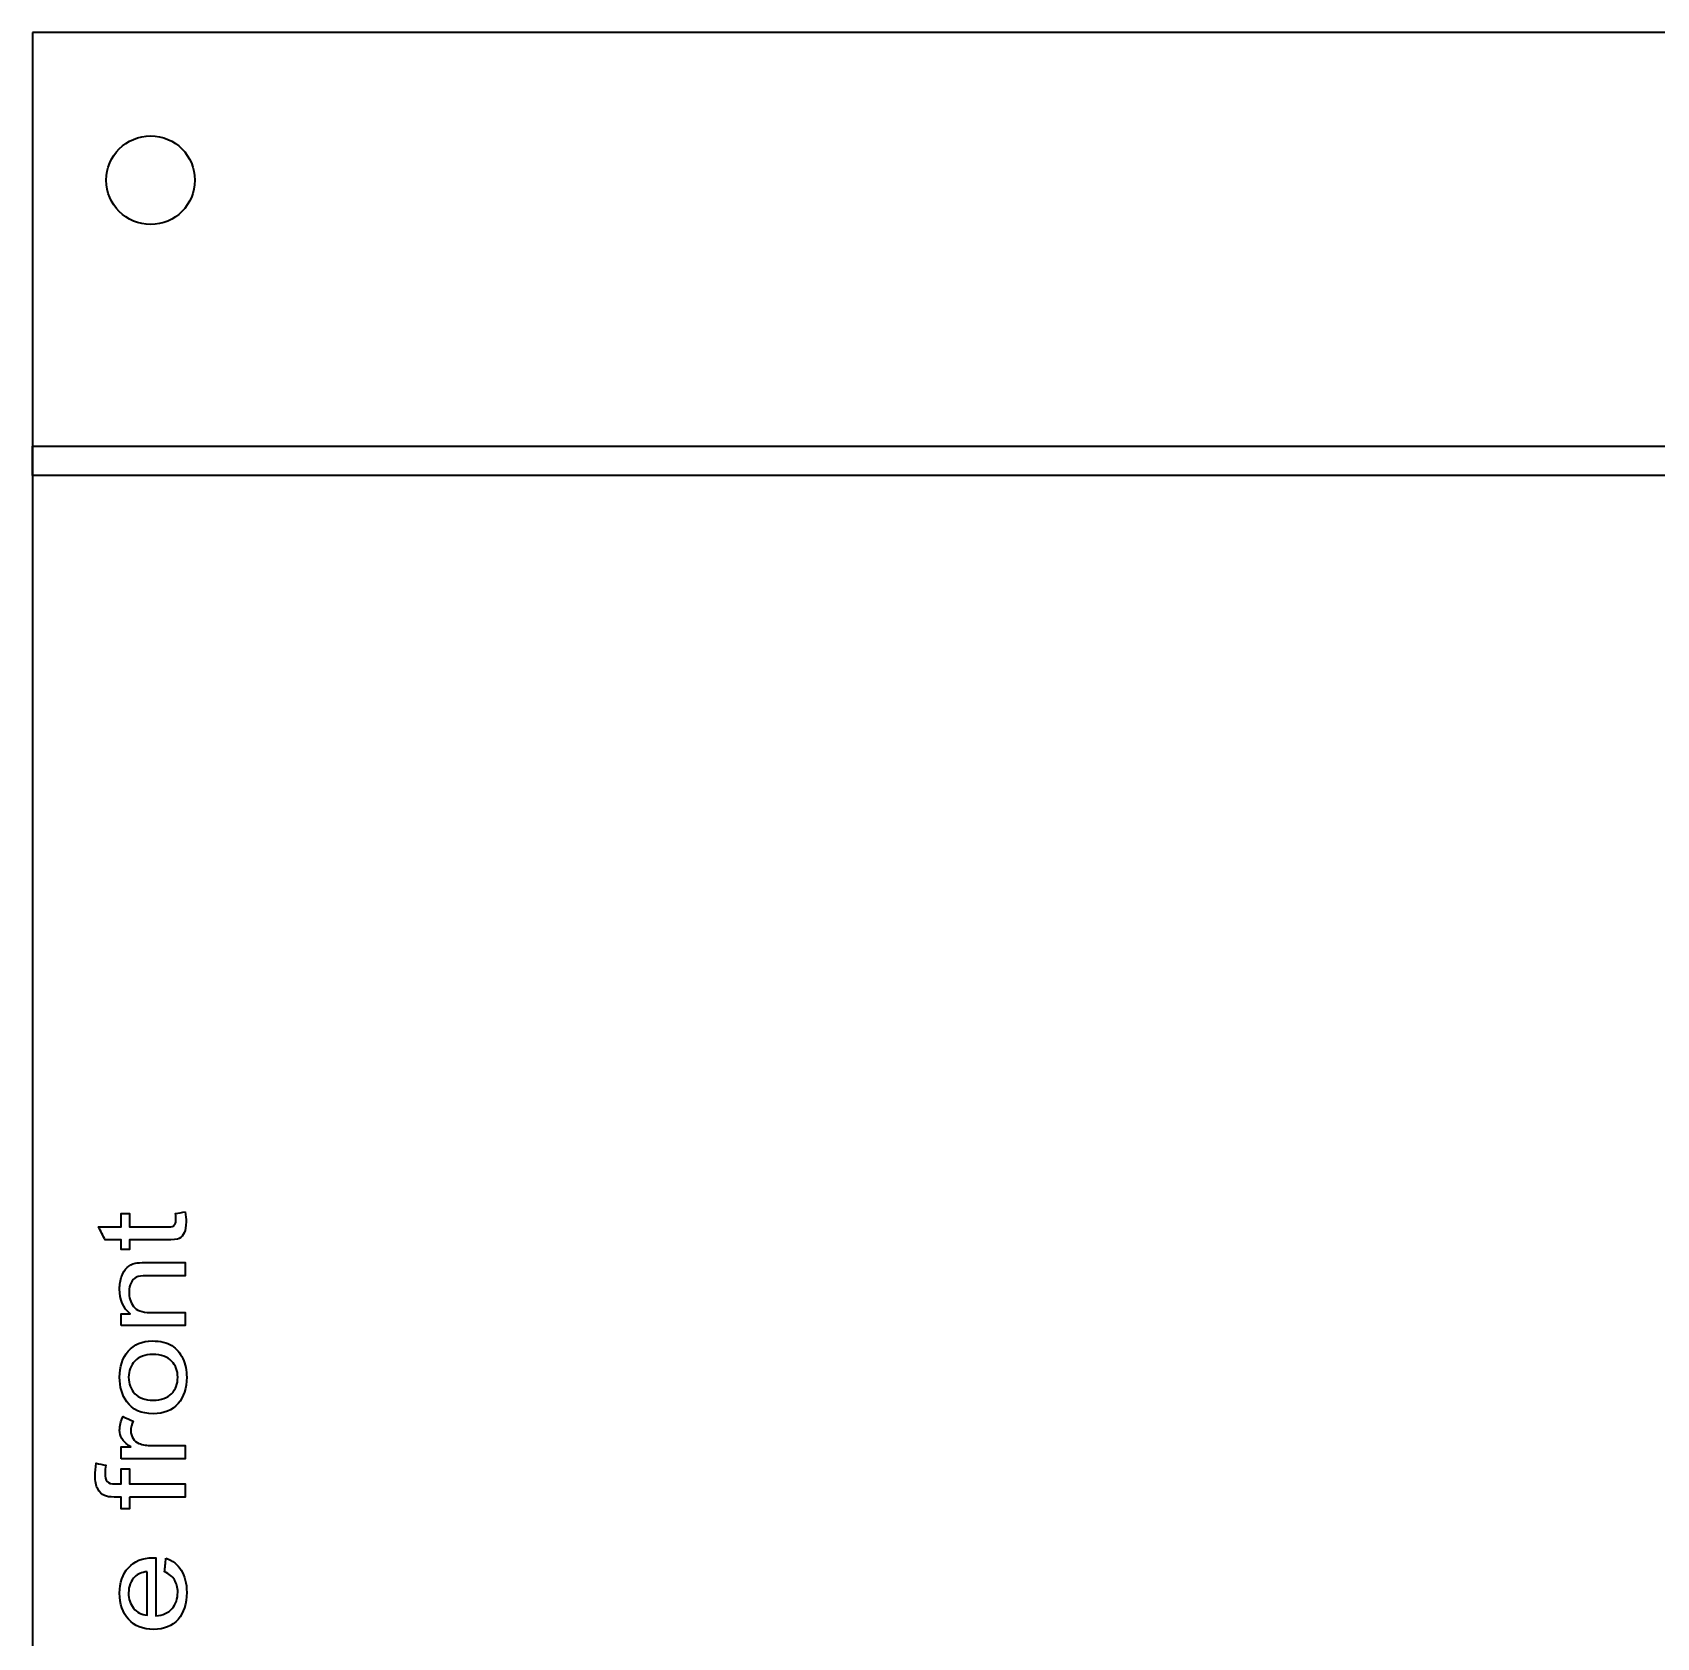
# Model space of a CAD drawing. Header units: millimetres. Extents: x -4 to 226, y -5 to 465.
# Drawn here: x -4 to 51, y 50.7 to 105.1 of the extents above; entities that cross this region are included whole.
import ezdxf

# ---------------------------------------------------------------- set-up
doc = ezdxf.new("R2010")
doc.units = ezdxf.units.MM
doc.layers.add('1', color=7, linetype='Continuous', true_color=0xffffff)

msp = doc.modelspace()

# ---------------------------------------------------------------- linework, layer by layer
at = {"layer": '1', "color": 163, "linetype": 'Continuous', "lineweight": 35}
for p, q in [((-4.019, 105.064), (-4.019, -4.936)), ((105.981, 105.064), (-4.019, 105.064)), ((-4.019, 105.064), (-4.019, -4.936)), ((105.981, 105.064), (-4.019, 105.064)), ((-4.019, 105.064), (-4.019, -4.936)), ((105.981, 105.064), (-4.019, 105.064)), ((-4.019, 90.064), (-4.019, 91.064)), ((-4.019, 91.064), (85.981, 91.064)), ((-4.019, 90.064), (-4.019, 91.064)), ((-4.019, 91.064), (85.981, 91.064)), ((-4.019, 90.064), (-4.019, 91.064)), ((-4.019, 91.064), (85.981, 91.064)), ((85.981, 90.064), (-4.019, 90.064)), ((85.981, 90.064), (-4.019, 90.064)), ((85.981, 90.064), (-4.019, 90.064))]:
    msp.add_line(p, q, dxfattribs=at)
msp.add_circle((-0.019, 100.064), 1.5, dxfattribs=at)
msp.add_circle((-0.019, 100.064), 1.5, dxfattribs=at)
msp.add_circle((-0.019, 100.064), 1.5, dxfattribs=at)
for points, knots in [([(1.15, 65.139), (1.041, 65.118), (0.933, 65.096), (0.824, 65.075), (0.834, 64.994), (0.839, 64.929), (0.839, 64.814), (0.83, 64.763), (0.812, 64.727), (0.795, 64.692), (0.771, 64.666), (0.741, 64.65), (0.711, 64.635), (0.643, 64.627), (0.115, 64.627), (-0.309, 64.627), (-0.733, 64.627), (-0.733, 64.776), (-0.733, 64.926), (-0.733, 65.075), (-0.828, 65.075), (-0.924, 65.075), (-1.019, 65.075), (-1.019, 64.926), (-1.019, 64.776), (-1.019, 64.627), (-1.272, 64.627), (-1.525, 64.627), (-1.778, 64.627), (-1.705, 64.48), (-1.631, 64.332), (-1.557, 64.184), (-1.378, 64.184), (-1.199, 64.184), (-1.019, 64.184), (-1.019, 64.076), (-1.019, 63.967), (-1.019, 63.858), (-0.924, 63.858), (-0.828, 63.858), (-0.733, 63.858), (-0.733, 63.967), (-0.733, 64.076), (-0.733, 64.184), (-0.316, 64.184), (0.101, 64.184), (0.739, 64.184), (0.884, 64.202), (1.022, 64.275), (1.077, 64.338), (1.161, 64.516), (1.183, 64.641), (1.183, 64.902), (1.172, 65.014), (1.15, 65.139)], [0, 0, 0, 0, 0.03632, 0.03632, 0.03632, 0.057771, 0.057771, 0.086505, 0.086505, 0.086505, 0.100021, 0.100021, 0.100021, 0.12599, 0.12599, 0.230626, 0.230626, 0.230626, 0.276172, 0.276172, 0.276172, 0.305342, 0.305342, 0.305342, 0.350887, 0.350887, 0.350887, 0.428165, 0.428165, 0.428165, 0.47854, 0.47854, 0.47854, 0.533325, 0.533325, 0.533325, 0.566553, 0.566553, 0.566553, 0.595722, 0.595722, 0.595722, 0.628949, 0.628949, 0.628949, 0.756171, 0.756171, 0.823648, 0.823648, 0.891018, 0.891018, 0.958502, 0.958502, 1, 1, 1, 1]), ([(1.15, 65.139), (1.041, 65.118), (0.933, 65.096), (0.824, 65.075), (0.834, 64.994), (0.839, 64.929), (0.839, 64.814), (0.83, 64.763), (0.812, 64.727), (0.795, 64.692), (0.771, 64.666), (0.741, 64.65), (0.711, 64.635), (0.643, 64.627), (0.115, 64.627), (-0.309, 64.627), (-0.733, 64.627), (-0.733, 64.776), (-0.733, 64.926), (-0.733, 65.075), (-0.828, 65.075), (-0.924, 65.075), (-1.019, 65.075), (-1.019, 64.926), (-1.019, 64.776), (-1.019, 64.627), (-1.272, 64.627), (-1.525, 64.627), (-1.778, 64.627), (-1.705, 64.48), (-1.631, 64.332), (-1.557, 64.184), (-1.378, 64.184), (-1.199, 64.184), (-1.019, 64.184), (-1.019, 64.076), (-1.019, 63.967), (-1.019, 63.858), (-0.924, 63.858), (-0.828, 63.858), (-0.733, 63.858), (-0.733, 63.967), (-0.733, 64.076), (-0.733, 64.184), (-0.316, 64.184), (0.101, 64.184), (0.739, 64.184), (0.884, 64.202), (1.022, 64.275), (1.077, 64.338), (1.161, 64.516), (1.183, 64.641), (1.183, 64.902), (1.172, 65.014), (1.15, 65.139)], [0, 0, 0, 0, 0.03632, 0.03632, 0.03632, 0.057771, 0.057771, 0.086505, 0.086505, 0.086505, 0.100021, 0.100021, 0.100021, 0.12599, 0.12599, 0.230626, 0.230626, 0.230626, 0.276172, 0.276172, 0.276172, 0.305342, 0.305342, 0.305342, 0.350887, 0.350887, 0.350887, 0.428165, 0.428165, 0.428165, 0.47854, 0.47854, 0.47854, 0.533325, 0.533325, 0.533325, 0.566553, 0.566553, 0.566553, 0.595722, 0.595722, 0.595722, 0.628949, 0.628949, 0.628949, 0.756171, 0.756171, 0.823648, 0.823648, 0.891018, 0.891018, 0.958502, 0.958502, 1, 1, 1, 1]), ([(1.15, 65.139), (1.041, 65.118), (0.933, 65.096), (0.824, 65.075), (0.834, 64.994), (0.839, 64.929), (0.839, 64.814), (0.83, 64.763), (0.812, 64.727), (0.795, 64.692), (0.771, 64.666), (0.741, 64.65), (0.711, 64.635), (0.643, 64.627), (0.115, 64.627), (-0.309, 64.627), (-0.733, 64.627), (-0.733, 64.776), (-0.733, 64.926), (-0.733, 65.075), (-0.828, 65.075), (-0.924, 65.075), (-1.019, 65.075), (-1.019, 64.926), (-1.019, 64.776), (-1.019, 64.627), (-1.272, 64.627), (-1.525, 64.627), (-1.778, 64.627), (-1.705, 64.48), (-1.631, 64.332), (-1.557, 64.184), (-1.378, 64.184), (-1.199, 64.184), (-1.019, 64.184), (-1.019, 64.076), (-1.019, 63.967), (-1.019, 63.858), (-0.924, 63.858), (-0.828, 63.858), (-0.733, 63.858), (-0.733, 63.967), (-0.733, 64.076), (-0.733, 64.184), (-0.316, 64.184), (0.101, 64.184), (0.739, 64.184), (0.884, 64.202), (1.022, 64.275), (1.077, 64.338), (1.161, 64.516), (1.183, 64.641), (1.183, 64.902), (1.172, 65.014), (1.15, 65.139)], [0, 0, 0, 0, 0.03632, 0.03632, 0.03632, 0.057771, 0.057771, 0.086505, 0.086505, 0.086505, 0.100021, 0.100021, 0.100021, 0.12599, 0.12599, 0.230626, 0.230626, 0.230626, 0.276172, 0.276172, 0.276172, 0.305342, 0.305342, 0.305342, 0.350887, 0.350887, 0.350887, 0.428165, 0.428165, 0.428165, 0.47854, 0.47854, 0.47854, 0.533325, 0.533325, 0.533325, 0.566553, 0.566553, 0.566553, 0.595722, 0.595722, 0.595722, 0.628949, 0.628949, 0.628949, 0.756171, 0.756171, 0.823648, 0.823648, 0.891018, 0.891018, 0.958502, 0.958502, 1, 1, 1, 1]), ([(-1.019, 61.285), (-0.295, 61.285), (0.43, 61.285), (1.154, 61.285), (1.154, 61.434), (1.154, 61.582), (1.154, 61.731), (0.758, 61.731), (0.363, 61.731), (-0.311, 61.731), (-0.5, 61.8), (-0.7, 62.074), (-0.749, 62.238), (-0.749, 62.547), (-0.727, 62.65), (-0.638, 62.827), (-0.579, 62.888), (-0.43, 62.958), (-0.318, 62.975), (0.273, 62.975), (0.713, 62.975), (1.154, 62.975), (1.154, 63.123), (1.154, 63.272), (1.154, 63.42), (0.709, 63.42), (0.263, 63.42), (-0.353, 63.42), (-0.472, 63.412), (-0.54, 63.395), (-0.645, 63.369), (-0.736, 63.323), (-0.889, 63.191), (-0.95, 63.091), (-1.045, 62.826), (-1.068, 62.68), (-1.068, 62.158), (-0.949, 61.879), (-0.71, 61.686), (-0.813, 61.686), (-0.916, 61.686), (-1.019, 61.686), (-1.019, 61.553), (-1.019, 61.419), (-1.019, 61.285)], [0, 0, 0, 0, 0.153472, 0.153472, 0.153472, 0.184913, 0.184913, 0.184913, 0.268721, 0.268721, 0.327736, 0.327736, 0.386804, 0.386804, 0.423775, 0.423775, 0.460967, 0.460967, 0.498228, 0.498228, 0.607659, 0.607659, 0.607659, 0.645233, 0.645233, 0.645233, 0.758018, 0.758018, 0.801151, 0.801151, 0.801151, 0.827581, 0.827581, 0.854011, 0.854011, 0.880441, 0.880441, 0.941363, 0.941363, 0.941363, 0.966887, 0.966887, 0.966887, 1, 1, 1, 1]), ([(-1.019, 61.285), (-0.295, 61.285), (0.43, 61.285), (1.154, 61.285), (1.154, 61.434), (1.154, 61.582), (1.154, 61.731), (0.758, 61.731), (0.363, 61.731), (-0.311, 61.731), (-0.5, 61.8), (-0.7, 62.074), (-0.749, 62.238), (-0.749, 62.547), (-0.727, 62.65), (-0.638, 62.827), (-0.579, 62.888), (-0.43, 62.958), (-0.318, 62.975), (0.273, 62.975), (0.713, 62.975), (1.154, 62.975), (1.154, 63.123), (1.154, 63.272), (1.154, 63.42), (0.709, 63.42), (0.263, 63.42), (-0.353, 63.42), (-0.472, 63.412), (-0.54, 63.395), (-0.645, 63.369), (-0.736, 63.323), (-0.889, 63.191), (-0.95, 63.091), (-1.045, 62.826), (-1.068, 62.68), (-1.068, 62.158), (-0.949, 61.879), (-0.71, 61.686), (-0.813, 61.686), (-0.916, 61.686), (-1.019, 61.686), (-1.019, 61.553), (-1.019, 61.419), (-1.019, 61.285)], [0, 0, 0, 0, 0.153472, 0.153472, 0.153472, 0.184913, 0.184913, 0.184913, 0.268721, 0.268721, 0.327736, 0.327736, 0.386804, 0.386804, 0.423775, 0.423775, 0.460967, 0.460967, 0.498228, 0.498228, 0.607659, 0.607659, 0.607659, 0.645233, 0.645233, 0.645233, 0.758018, 0.758018, 0.801151, 0.801151, 0.801151, 0.827581, 0.827581, 0.854011, 0.854011, 0.880441, 0.880441, 0.941363, 0.941363, 0.941363, 0.966887, 0.966887, 0.966887, 1, 1, 1, 1]), ([(-1.019, 61.285), (-0.295, 61.285), (0.43, 61.285), (1.154, 61.285), (1.154, 61.434), (1.154, 61.582), (1.154, 61.731), (0.758, 61.731), (0.363, 61.731), (-0.311, 61.731), (-0.5, 61.8), (-0.7, 62.074), (-0.749, 62.238), (-0.749, 62.547), (-0.727, 62.65), (-0.638, 62.827), (-0.579, 62.888), (-0.43, 62.958), (-0.318, 62.975), (0.273, 62.975), (0.713, 62.975), (1.154, 62.975), (1.154, 63.123), (1.154, 63.272), (1.154, 63.42), (0.709, 63.42), (0.263, 63.42), (-0.353, 63.42), (-0.472, 63.412), (-0.54, 63.395), (-0.645, 63.369), (-0.736, 63.323), (-0.889, 63.191), (-0.95, 63.091), (-1.045, 62.826), (-1.068, 62.68), (-1.068, 62.158), (-0.949, 61.879), (-0.71, 61.686), (-0.813, 61.686), (-0.916, 61.686), (-1.019, 61.686), (-1.019, 61.553), (-1.019, 61.419), (-1.019, 61.285)], [0, 0, 0, 0, 0.153472, 0.153472, 0.153472, 0.184913, 0.184913, 0.184913, 0.268721, 0.268721, 0.327736, 0.327736, 0.386804, 0.386804, 0.423775, 0.423775, 0.460967, 0.460967, 0.498228, 0.498228, 0.607659, 0.607659, 0.607659, 0.645233, 0.645233, 0.645233, 0.758018, 0.758018, 0.801151, 0.801151, 0.801151, 0.827581, 0.827581, 0.854011, 0.854011, 0.880441, 0.880441, 0.941363, 0.941363, 0.941363, 0.966887, 0.966887, 0.966887, 1, 1, 1, 1]), ([(-0.826, 58.708), (-0.633, 58.438), (-0.335, 58.303), (0.434, 58.303), (0.716, 58.416), (1.105, 58.87), (1.203, 59.167), (1.203, 59.763), (1.159, 59.975), (0.981, 60.362), (0.857, 60.51), (0.537, 60.713), (0.316, 60.764), (-0.309, 60.764), (-0.579, 60.649), (-0.971, 60.191), (-1.068, 59.895), (-1.068, 59.209), (-0.988, 58.934), (-0.826, 58.708)], [0, 0, 0, 0, 0.152528, 0.152528, 0.291533, 0.291533, 0.430655, 0.430655, 0.517321, 0.517321, 0.603922, 0.603922, 0.69041, 0.69041, 0.797185, 0.797185, 0.903872, 0.903872, 1, 1, 1, 1]), ([(-0.826, 58.708), (-0.633, 58.438), (-0.335, 58.303), (0.434, 58.303), (0.716, 58.416), (1.105, 58.87), (1.203, 59.167), (1.203, 59.763), (1.159, 59.975), (0.981, 60.362), (0.857, 60.51), (0.537, 60.713), (0.316, 60.764), (-0.309, 60.764), (-0.579, 60.649), (-0.971, 60.191), (-1.068, 59.895), (-1.068, 59.209), (-0.988, 58.934), (-0.826, 58.708)], [0, 0, 0, 0, 0.152528, 0.152528, 0.291533, 0.291533, 0.430655, 0.430655, 0.517321, 0.517321, 0.603922, 0.603922, 0.69041, 0.69041, 0.797185, 0.797185, 0.903872, 0.903872, 1, 1, 1, 1]), ([(-0.826, 58.708), (-0.633, 58.438), (-0.335, 58.303), (0.434, 58.303), (0.716, 58.416), (1.105, 58.87), (1.203, 59.167), (1.203, 59.763), (1.159, 59.975), (0.981, 60.362), (0.857, 60.51), (0.537, 60.713), (0.316, 60.764), (-0.309, 60.764), (-0.579, 60.649), (-0.971, 60.191), (-1.068, 59.895), (-1.068, 59.209), (-0.988, 58.934), (-0.826, 58.708)], [0, 0, 0, 0, 0.152528, 0.152528, 0.291533, 0.291533, 0.430655, 0.430655, 0.517321, 0.517321, 0.603922, 0.603922, 0.69041, 0.69041, 0.797185, 0.797185, 0.903872, 0.903872, 1, 1, 1, 1]), ([(0.692, 58.98), (0.554, 58.834), (0.346, 58.76), (-0.211, 58.76), (-0.419, 58.834), (-0.695, 59.127), (-0.763, 59.312), (-0.763, 59.754), (-0.694, 59.937), (-0.417, 60.232), (-0.213, 60.306), (0.34, 60.306), (0.552, 60.233), (0.831, 59.939), (0.9, 59.755), (0.9, 59.312), (0.831, 59.127), (0.692, 58.98)], [0, 0, 0, 0, 0.123025, 0.123025, 0.24605, 0.24605, 0.369282, 0.369282, 0.490717, 0.490717, 0.612355, 0.612355, 0.741464, 0.741464, 0.870191, 0.870191, 1, 1, 1, 1]), ([(0.692, 58.98), (0.554, 58.834), (0.346, 58.76), (-0.211, 58.76), (-0.419, 58.834), (-0.695, 59.127), (-0.763, 59.312), (-0.763, 59.754), (-0.694, 59.937), (-0.417, 60.232), (-0.213, 60.306), (0.34, 60.306), (0.552, 60.233), (0.831, 59.939), (0.9, 59.755), (0.9, 59.312), (0.831, 59.127), (0.692, 58.98)], [0, 0, 0, 0, 0.123025, 0.123025, 0.24605, 0.24605, 0.369282, 0.369282, 0.490717, 0.490717, 0.612355, 0.612355, 0.741464, 0.741464, 0.870191, 0.870191, 1, 1, 1, 1]), ([(0.692, 58.98), (0.554, 58.834), (0.346, 58.76), (-0.211, 58.76), (-0.419, 58.834), (-0.695, 59.127), (-0.763, 59.312), (-0.763, 59.754), (-0.694, 59.937), (-0.417, 60.232), (-0.213, 60.306), (0.34, 60.306), (0.552, 60.233), (0.831, 59.939), (0.9, 59.755), (0.9, 59.312), (0.831, 59.127), (0.692, 58.98)], [0, 0, 0, 0, 0.123025, 0.123025, 0.24605, 0.24605, 0.369282, 0.369282, 0.490717, 0.490717, 0.612355, 0.612355, 0.741464, 0.741464, 0.870191, 0.870191, 1, 1, 1, 1]), ([(-1.019, 56.776), (-0.295, 56.776), (0.43, 56.776), (1.154, 56.776), (1.154, 56.925), (1.154, 57.073), (1.154, 57.222), (0.775, 57.222), (0.396, 57.222), (-0.139, 57.222), (-0.282, 57.247), (-0.413, 57.296), (-0.499, 57.329), (-0.566, 57.384), (-0.664, 57.539), (-0.688, 57.626), (-0.688, 57.833), (-0.661, 57.941), (-0.608, 58.05), (-0.722, 58.102), (-0.836, 58.153), (-0.95, 58.204), (-1.029, 58.049), (-1.068, 57.896), (-1.068, 57.642), (-1.044, 57.547), (-0.945, 57.374), (-0.844, 57.28), (-0.69, 57.177), (-0.799, 57.177), (-0.909, 57.177), (-1.019, 57.177), (-1.019, 57.044), (-1.019, 56.91), (-1.019, 56.776)], [0, 0, 0, 0, 0.298281, 0.298281, 0.298281, 0.359388, 0.359388, 0.359388, 0.515532, 0.515532, 0.579675, 0.579675, 0.579675, 0.61644, 0.61644, 0.653123, 0.653123, 0.694173, 0.694173, 0.694173, 0.74543, 0.74543, 0.74543, 0.810716, 0.810716, 0.855852, 0.855852, 0.900989, 0.900989, 0.900989, 0.945675, 0.945675, 0.945675, 1, 1, 1, 1]), ([(-1.019, 56.776), (-0.295, 56.776), (0.43, 56.776), (1.154, 56.776), (1.154, 56.925), (1.154, 57.073), (1.154, 57.222), (0.775, 57.222), (0.396, 57.222), (-0.139, 57.222), (-0.282, 57.247), (-0.413, 57.296), (-0.499, 57.329), (-0.566, 57.384), (-0.664, 57.539), (-0.688, 57.626), (-0.688, 57.833), (-0.661, 57.941), (-0.608, 58.05), (-0.722, 58.102), (-0.836, 58.153), (-0.95, 58.204), (-1.029, 58.049), (-1.068, 57.896), (-1.068, 57.642), (-1.044, 57.547), (-0.945, 57.374), (-0.844, 57.28), (-0.69, 57.177), (-0.799, 57.177), (-0.909, 57.177), (-1.019, 57.177), (-1.019, 57.044), (-1.019, 56.91), (-1.019, 56.776)], [0, 0, 0, 0, 0.298281, 0.298281, 0.298281, 0.359388, 0.359388, 0.359388, 0.515532, 0.515532, 0.579675, 0.579675, 0.579675, 0.61644, 0.61644, 0.653123, 0.653123, 0.694173, 0.694173, 0.694173, 0.74543, 0.74543, 0.74543, 0.810716, 0.810716, 0.855852, 0.855852, 0.900989, 0.900989, 0.900989, 0.945675, 0.945675, 0.945675, 1, 1, 1, 1]), ([(-1.019, 56.776), (-0.295, 56.776), (0.43, 56.776), (1.154, 56.776), (1.154, 56.925), (1.154, 57.073), (1.154, 57.222), (0.775, 57.222), (0.396, 57.222), (-0.139, 57.222), (-0.282, 57.247), (-0.413, 57.296), (-0.499, 57.329), (-0.566, 57.384), (-0.664, 57.539), (-0.688, 57.626), (-0.688, 57.833), (-0.661, 57.941), (-0.608, 58.05), (-0.722, 58.102), (-0.836, 58.153), (-0.95, 58.204), (-1.029, 58.049), (-1.068, 57.896), (-1.068, 57.642), (-1.044, 57.547), (-0.945, 57.374), (-0.844, 57.28), (-0.69, 57.177), (-0.799, 57.177), (-0.909, 57.177), (-1.019, 57.177), (-1.019, 57.044), (-1.019, 56.91), (-1.019, 56.776)], [0, 0, 0, 0, 0.298281, 0.298281, 0.298281, 0.359388, 0.359388, 0.359388, 0.515532, 0.515532, 0.579675, 0.579675, 0.579675, 0.61644, 0.61644, 0.653123, 0.653123, 0.694173, 0.694173, 0.694173, 0.74543, 0.74543, 0.74543, 0.810716, 0.810716, 0.855852, 0.855852, 0.900989, 0.900989, 0.900989, 0.945675, 0.945675, 0.945675, 1, 1, 1, 1]), ([(-0.733, 55.48), (-0.104, 55.48), (0.525, 55.48), (1.154, 55.48), (1.154, 55.628), (1.154, 55.775), (1.154, 55.923), (0.525, 55.923), (-0.104, 55.923), (-0.733, 55.923), (-0.733, 56.094), (-0.733, 56.264), (-0.733, 56.435), (-0.828, 56.435), (-0.924, 56.435), (-1.019, 56.435), (-1.019, 56.264), (-1.019, 56.094), (-1.019, 55.923), (-1.086, 55.923), (-1.153, 55.923), (-1.351, 55.923), (-1.44, 55.951), (-1.536, 56.063), (-1.559, 56.159), (-1.559, 56.377), (-1.552, 56.464), (-1.539, 56.556), (-1.646, 56.578), (-1.753, 56.601), (-1.86, 56.623), (-1.885, 56.471), (-1.897, 56.333), (-1.897, 56.013), (-1.867, 55.862), (-1.748, 55.646), (-1.671, 55.57), (-1.505, 55.496), (-1.396, 55.48), (-1.173, 55.48), (-1.096, 55.48), (-1.019, 55.48), (-1.019, 55.349), (-1.019, 55.218), (-1.019, 55.087), (-0.924, 55.087), (-0.828, 55.087), (-0.733, 55.087), (-0.733, 55.218), (-0.733, 55.349), (-0.733, 55.48)], [0, 0, 0, 0, 0.174879, 0.174879, 0.174879, 0.215932, 0.215932, 0.215932, 0.390811, 0.390811, 0.390811, 0.43827, 0.43827, 0.43827, 0.464838, 0.464838, 0.464838, 0.512297, 0.512297, 0.512297, 0.530898, 0.530898, 0.567282, 0.567282, 0.603965, 0.603965, 0.626404, 0.626404, 0.626404, 0.657625, 0.657625, 0.657625, 0.697373, 0.697373, 0.758829, 0.758829, 0.820285, 0.820285, 0.865905, 0.865905, 0.890036, 0.890036, 0.890036, 0.930334, 0.930334, 0.930334, 0.959703, 0.959703, 0.959703, 1, 1, 1, 1]), ([(-0.733, 55.48), (-0.104, 55.48), (0.525, 55.48), (1.154, 55.48), (1.154, 55.628), (1.154, 55.775), (1.154, 55.923), (0.525, 55.923), (-0.104, 55.923), (-0.733, 55.923), (-0.733, 56.094), (-0.733, 56.264), (-0.733, 56.435), (-0.828, 56.435), (-0.924, 56.435), (-1.019, 56.435), (-1.019, 56.264), (-1.019, 56.094), (-1.019, 55.923), (-1.086, 55.923), (-1.153, 55.923), (-1.351, 55.923), (-1.44, 55.951), (-1.536, 56.063), (-1.559, 56.159), (-1.559, 56.377), (-1.552, 56.464), (-1.539, 56.556), (-1.646, 56.578), (-1.753, 56.601), (-1.86, 56.623), (-1.885, 56.471), (-1.897, 56.333), (-1.897, 56.013), (-1.867, 55.862), (-1.748, 55.646), (-1.671, 55.57), (-1.505, 55.496), (-1.396, 55.48), (-1.173, 55.48), (-1.096, 55.48), (-1.019, 55.48), (-1.019, 55.349), (-1.019, 55.218), (-1.019, 55.087), (-0.924, 55.087), (-0.828, 55.087), (-0.733, 55.087), (-0.733, 55.218), (-0.733, 55.349), (-0.733, 55.48)], [0, 0, 0, 0, 0.174879, 0.174879, 0.174879, 0.215932, 0.215932, 0.215932, 0.390811, 0.390811, 0.390811, 0.43827, 0.43827, 0.43827, 0.464838, 0.464838, 0.464838, 0.512297, 0.512297, 0.512297, 0.530898, 0.530898, 0.567282, 0.567282, 0.603965, 0.603965, 0.626404, 0.626404, 0.626404, 0.657625, 0.657625, 0.657625, 0.697373, 0.697373, 0.758829, 0.758829, 0.820285, 0.820285, 0.865905, 0.865905, 0.890036, 0.890036, 0.890036, 0.930334, 0.930334, 0.930334, 0.959703, 0.959703, 0.959703, 1, 1, 1, 1]), ([(-0.733, 55.48), (-0.104, 55.48), (0.525, 55.48), (1.154, 55.48), (1.154, 55.628), (1.154, 55.775), (1.154, 55.923), (0.525, 55.923), (-0.104, 55.923), (-0.733, 55.923), (-0.733, 56.094), (-0.733, 56.264), (-0.733, 56.435), (-0.828, 56.435), (-0.924, 56.435), (-1.019, 56.435), (-1.019, 56.264), (-1.019, 56.094), (-1.019, 55.923), (-1.086, 55.923), (-1.153, 55.923), (-1.351, 55.923), (-1.44, 55.951), (-1.536, 56.063), (-1.559, 56.159), (-1.559, 56.377), (-1.552, 56.464), (-1.539, 56.556), (-1.646, 56.578), (-1.753, 56.601), (-1.86, 56.623), (-1.885, 56.471), (-1.897, 56.333), (-1.897, 56.013), (-1.867, 55.862), (-1.748, 55.646), (-1.671, 55.57), (-1.505, 55.496), (-1.396, 55.48), (-1.173, 55.48), (-1.096, 55.48), (-1.019, 55.48), (-1.019, 55.349), (-1.019, 55.218), (-1.019, 55.087), (-0.924, 55.087), (-0.828, 55.087), (-0.733, 55.087), (-0.733, 55.218), (-0.733, 55.349), (-0.733, 55.48)], [0, 0, 0, 0, 0.174879, 0.174879, 0.174879, 0.215932, 0.215932, 0.215932, 0.390811, 0.390811, 0.390811, 0.43827, 0.43827, 0.43827, 0.464838, 0.464838, 0.464838, 0.512297, 0.512297, 0.512297, 0.530898, 0.530898, 0.567282, 0.567282, 0.603965, 0.603965, 0.626404, 0.626404, 0.626404, 0.657625, 0.657625, 0.657625, 0.697373, 0.697373, 0.758829, 0.758829, 0.820285, 0.820285, 0.865905, 0.865905, 0.890036, 0.890036, 0.890036, 0.930334, 0.930334, 0.930334, 0.959703, 0.959703, 0.959703, 1, 1, 1, 1]), ([(0.501, 53.408), (0.486, 53.254), (0.47, 53.101), (0.454, 52.947), (0.61, 52.88), (0.723, 52.788), (0.864, 52.557), (0.9, 52.418), (0.9, 52.036), (0.837, 51.853), (0.584, 51.559), (0.401, 51.478), (0.161, 51.461), (0.161, 52.114), (0.161, 52.767), (0.161, 53.42), (0.118, 53.422), (0.085, 53.423), (-0.295, 53.423), (-0.574, 53.311), (-0.969, 52.866), (-1.068, 52.579), (-1.068, 51.865), (-0.967, 51.57), (-0.564, 51.114), (-0.28, 51.001), (0.439, 51.001), (0.714, 51.114), (1.105, 51.563), (1.203, 51.868), (1.203, 52.558), (1.142, 52.808), (0.896, 53.2), (0.724, 53.335), (0.501, 53.408)], [0, 0, 0, 0, 0.027512, 0.027512, 0.027512, 0.053882, 0.053882, 0.080215, 0.080215, 0.115599, 0.115599, 0.150965, 0.150965, 0.150965, 0.266706, 0.266706, 0.266706, 0.272512, 0.272512, 0.367755, 0.367755, 0.462916, 0.462916, 0.56109, 0.56109, 0.659346, 0.659346, 0.754303, 0.754303, 0.84926, 0.84926, 0.92463, 0.92463, 1, 1, 1, 1]), ([(0.501, 53.408), (0.486, 53.254), (0.47, 53.101), (0.454, 52.947), (0.61, 52.88), (0.723, 52.788), (0.864, 52.557), (0.9, 52.418), (0.9, 52.036), (0.837, 51.853), (0.584, 51.559), (0.401, 51.478), (0.161, 51.461), (0.161, 52.114), (0.161, 52.767), (0.161, 53.42), (0.118, 53.422), (0.085, 53.423), (-0.295, 53.423), (-0.574, 53.311), (-0.969, 52.866), (-1.068, 52.579), (-1.068, 51.865), (-0.967, 51.57), (-0.564, 51.114), (-0.28, 51.001), (0.439, 51.001), (0.714, 51.114), (1.105, 51.563), (1.203, 51.868), (1.203, 52.558), (1.142, 52.808), (0.896, 53.2), (0.724, 53.335), (0.501, 53.408)], [0, 0, 0, 0, 0.027512, 0.027512, 0.027512, 0.053882, 0.053882, 0.080215, 0.080215, 0.115599, 0.115599, 0.150965, 0.150965, 0.150965, 0.266706, 0.266706, 0.266706, 0.272512, 0.272512, 0.367755, 0.367755, 0.462916, 0.462916, 0.56109, 0.56109, 0.659346, 0.659346, 0.754303, 0.754303, 0.84926, 0.84926, 0.92463, 0.92463, 1, 1, 1, 1]), ([(0.501, 53.408), (0.486, 53.254), (0.47, 53.101), (0.454, 52.947), (0.61, 52.88), (0.723, 52.788), (0.864, 52.557), (0.9, 52.418), (0.9, 52.036), (0.837, 51.853), (0.584, 51.559), (0.401, 51.478), (0.161, 51.461), (0.161, 52.114), (0.161, 52.767), (0.161, 53.42), (0.118, 53.422), (0.085, 53.423), (-0.295, 53.423), (-0.574, 53.311), (-0.969, 52.866), (-1.068, 52.579), (-1.068, 51.865), (-0.967, 51.57), (-0.564, 51.114), (-0.28, 51.001), (0.439, 51.001), (0.714, 51.114), (1.105, 51.563), (1.203, 51.868), (1.203, 52.558), (1.142, 52.808), (0.896, 53.2), (0.724, 53.335), (0.501, 53.408)], [0, 0, 0, 0, 0.027512, 0.027512, 0.027512, 0.053882, 0.053882, 0.080215, 0.080215, 0.115599, 0.115599, 0.150965, 0.150965, 0.150965, 0.266706, 0.266706, 0.266706, 0.272512, 0.272512, 0.367755, 0.367755, 0.462916, 0.462916, 0.56109, 0.56109, 0.659346, 0.659346, 0.754303, 0.754303, 0.84926, 0.84926, 0.92463, 0.92463, 1, 1, 1, 1]), ([(-0.141, 52.952), (-0.141, 52.463), (-0.141, 51.974), (-0.141, 51.486), (-0.331, 51.5), (-0.482, 51.578), (-0.709, 51.856), (-0.765, 52.028), (-0.765, 52.458), (-0.695, 52.643), (-0.553, 52.784), (-0.461, 52.877), (-0.324, 52.933), (-0.141, 52.952)], [0, 0, 0, 0, 0.413869, 0.413869, 0.413869, 0.561994, 0.561994, 0.710416, 0.710416, 0.87432, 0.87432, 0.87432, 1, 1, 1, 1]), ([(-0.141, 52.952), (-0.141, 52.463), (-0.141, 51.974), (-0.141, 51.486), (-0.331, 51.5), (-0.482, 51.578), (-0.709, 51.856), (-0.765, 52.028), (-0.765, 52.458), (-0.695, 52.643), (-0.553, 52.784), (-0.461, 52.877), (-0.324, 52.933), (-0.141, 52.952)], [0, 0, 0, 0, 0.413869, 0.413869, 0.413869, 0.561994, 0.561994, 0.710416, 0.710416, 0.87432, 0.87432, 0.87432, 1, 1, 1, 1]), ([(-0.141, 52.952), (-0.141, 52.463), (-0.141, 51.974), (-0.141, 51.486), (-0.331, 51.5), (-0.482, 51.578), (-0.709, 51.856), (-0.765, 52.028), (-0.765, 52.458), (-0.695, 52.643), (-0.553, 52.784), (-0.461, 52.877), (-0.324, 52.933), (-0.141, 52.952)], [0, 0, 0, 0, 0.413869, 0.413869, 0.413869, 0.561994, 0.561994, 0.710416, 0.710416, 0.87432, 0.87432, 0.87432, 1, 1, 1, 1])]:
    msp.add_open_spline(points, degree=3, knots=knots, dxfattribs=at)

doc.saveas('drawing.dxf')
